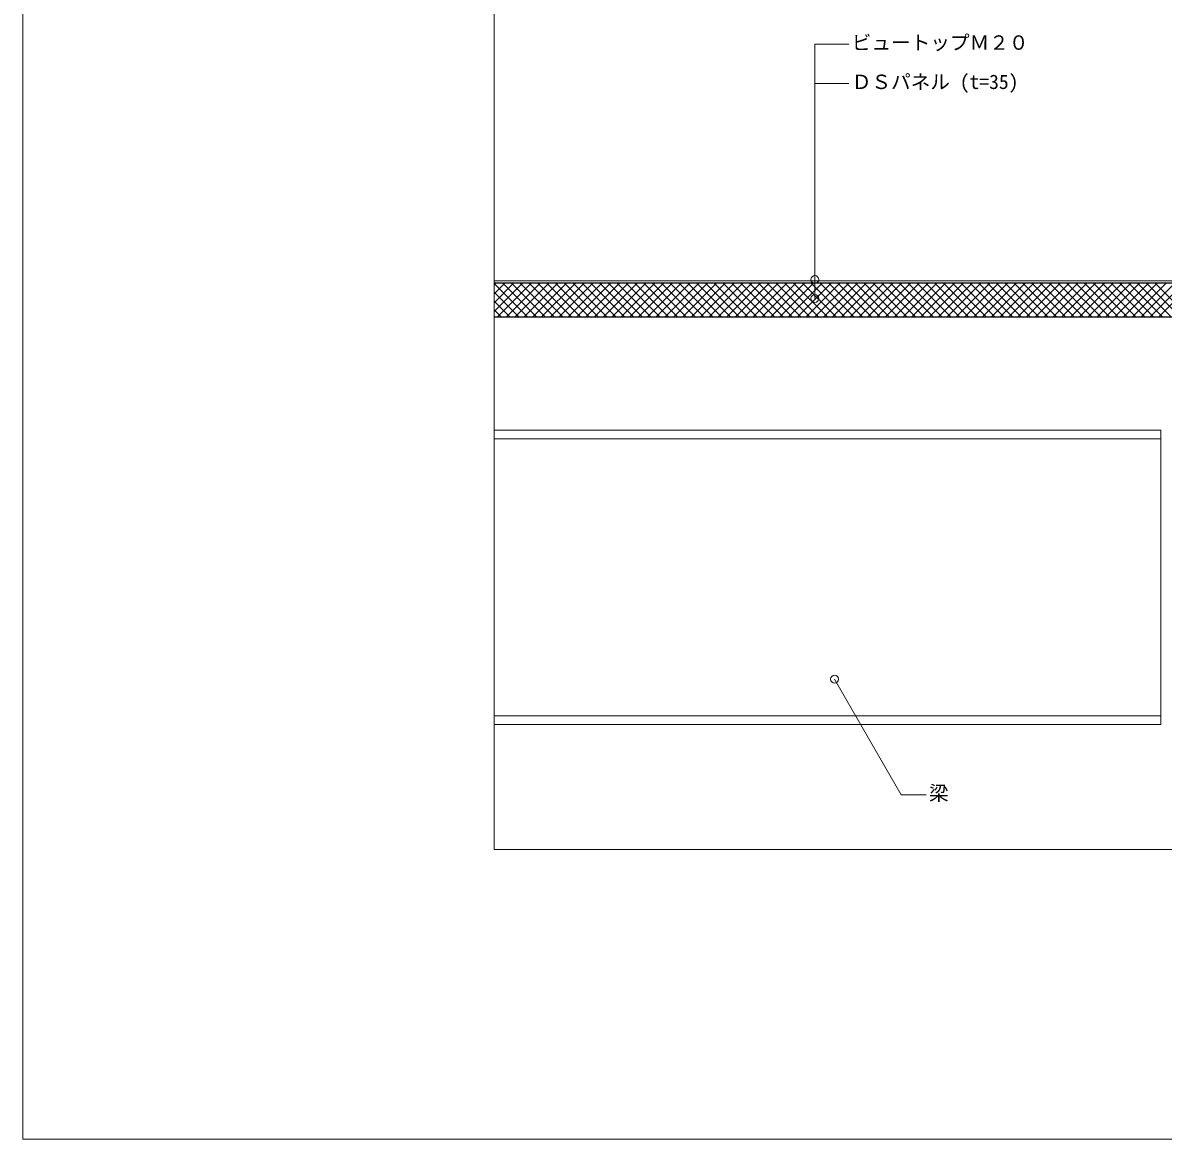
# Model space of a CAD drawing. Units: millimetres, scale not verified. Extents: x -1380 to 1380, y -955 to 955.
# Drawn here: x -1380 to -218, y -955 to 183 of the extents above; entities that cross this region are included whole.
import ezdxf
from ezdxf.enums import TextEntityAlignment as Align

# ---------------------------------------------------------------- set-up
doc = ezdxf.new("R2010")
doc.units = ezdxf.units.MM
doc.header["$LTSCALE"] = 3
for name, color, linetype, lineweight in [('0-0_0', 7, 'Continuous', 18), ('0-1_BOUSUI', 1, 'Continuous', 18), ('0-2_MOJI', 7, 'Continuous', 18), ('0-3_HATCH', 9, 'Continuous', 18), ('0-6_TEKKOTU', 7, 'Continuous', 18), ('0-7_dannnetu', 6, 'Continuous', 18), ('0-9_WAKU', 7, 'Continuous', 18)]:
    doc.layers.add(name, color=color, linetype=linetype, lineweight=lineweight)
doc.styles.add('ＭＳ ゴシック', font='')
doc.styles.get('ＭＳ ゴシック').set_extended_font_data('MS Gothic')

msp = doc.modelspace()

# ---------------------------------------------------------------- linework, layer by layer
at = {"layer": '0-0_0'}
msp.add_lwpolyline([(-899.885, -659.69), (900.119, -659.69), (900.119, 540.31), (-899.885, 540.31)], close=True, dxfattribs=at)
at = {"layer": '0-1_BOUSUI'}
for points in [[(289.286, -223.184), (289.286, -139.742), (287.387, -94.243), (287.387, -77.285), (236.324, -77.285), (224.76, -80.384), (-899.885, -80.384)], [(287.286, -233.184), (287.286, -139.784), (285.387, -94.285), (285.387, -79.285), (236.587, -79.285), (225.023, -82.384), (-899.885, -82.384)]]:
    msp.add_lwpolyline(points, dxfattribs=at)
at = {"layer": '0-2_MOJI'}
for p, q in [((-573.167, -98.298), (-573.167, 160.657)), ((-573.167, 160.657), (-538.591, 160.657)), ((-573.167, 120.657), (-538.591, 120.657))]:
    msp.add_line(p, q, dxfattribs=at)
msp.add_lwpolyline([(-459.892, -603.843), (-485.111, -603.843), (-553.098, -486.086)], dxfattribs=at)
for centre in [(-573.167, -79.011), (-573.167, -98.298), (-553.098, -486.086)]:
    msp.add_circle(centre, 4, dxfattribs=at)
at = {"layer": '0-3_HATCH'}
for p, q in [((-899.885, -84.659), (-897.959, -82.734)), ((-899.885, -93.64), (-888.978, -82.734)), ((-899.885, -102.62), (-879.998, -82.734)), ((-899.885, -111.6), (-871.018, -82.734)), ((-865.797, -117.034), (-899.885, -82.946)), ((-874.778, -117.034), (-899.885, -91.927)), ((-896.338, -117.034), (-862.038, -82.734)), ((-856.817, -117.034), (-891.117, -82.734)), ((-887.357, -117.034), (-853.057, -82.734)), ((-847.837, -117.034), (-882.137, -82.734)), ((-878.377, -117.034), (-844.077, -82.734)), ((-838.857, -117.034), (-873.157, -82.734)), ((-869.397, -117.034), (-835.097, -82.734)), ((-829.876, -117.034), (-864.176, -82.734)), ((-860.417, -117.034), (-826.117, -82.734)), ((-820.896, -117.034), (-855.196, -82.734)), ((-851.436, -117.034), (-817.136, -82.734)), ((-811.916, -117.034), (-846.216, -82.734)), ((-842.456, -117.034), (-808.156, -82.734)), ((-802.935, -117.034), (-837.235, -82.734)), ((-833.476, -117.034), (-799.176, -82.734)), ((-793.955, -117.034), (-828.255, -82.734)), ((-824.496, -117.034), (-790.196, -82.734)), ((-784.975, -117.034), (-819.275, -82.734)), ((-815.515, -117.034), (-781.215, -82.734)), ((-775.995, -117.034), (-810.295, -82.734)), ((-806.535, -117.034), (-772.235, -82.734)), ((-767.014, -117.034), (-801.314, -82.734)), ((-797.555, -117.034), (-763.255, -82.734)), ((-758.034, -117.034), (-792.334, -82.734)), ((-788.575, -117.034), (-754.275, -82.734)), ((-749.054, -117.034), (-783.354, -82.734)), ((-779.594, -117.034), (-745.294, -82.734)), ((-740.074, -117.034), (-774.374, -82.734)), ((-770.614, -117.034), (-736.314, -82.734)), ((-731.093, -117.034), (-765.393, -82.734)), ((-761.634, -117.034), (-727.334, -82.734)), ((-722.113, -117.034), (-756.413, -82.734)), ((-752.654, -117.034), (-718.354, -82.734)), ((-713.133, -117.034), (-747.433, -82.734)), ((-743.673, -117.034), (-709.373, -82.734)), ((-704.153, -117.034), (-738.453, -82.734)), ((-734.693, -117.034), (-700.393, -82.734)), ((-695.172, -117.034), (-729.472, -82.734)), ((-725.713, -117.034), (-691.413, -82.734)), ((-686.192, -117.034), (-720.492, -82.734)), ((-716.733, -117.034), (-682.433, -82.734)), ((-677.212, -117.034), (-711.512, -82.734)), ((-707.752, -117.034), (-673.452, -82.734)), ((-668.232, -117.034), (-702.532, -82.734)), ((-698.772, -117.034), (-664.472, -82.734)), ((-659.251, -117.034), (-693.551, -82.734)), ((-689.792, -117.034), (-655.492, -82.734)), ((-650.271, -117.034), (-684.571, -82.734)), ((-680.812, -117.034), (-646.512, -82.734)), ((-641.291, -117.034), (-675.591, -82.734)), ((-671.831, -117.034), (-637.531, -82.734)), ((-632.311, -117.034), (-666.611, -82.734)), ((-662.851, -117.034), (-628.551, -82.734)), ((-623.33, -117.034), (-657.63, -82.734)), ((-653.871, -117.034), (-619.571, -82.734)), ((-614.35, -117.034), (-648.65, -82.734)), ((-644.891, -117.034), (-610.591, -82.734)), ((-605.37, -117.034), (-639.67, -82.734)), ((-635.91, -117.034), (-601.61, -82.734)), ((-596.39, -117.034), (-630.69, -82.734)), ((-626.93, -117.034), (-592.63, -82.734)), ((-587.409, -117.034), (-621.709, -82.734)), ((-617.95, -117.034), (-583.65, -82.734)), ((-578.429, -117.034), (-612.729, -82.734)), ((-608.969, -117.034), (-574.669, -82.734)), ((-569.449, -117.034), (-603.749, -82.734)), ((-599.989, -117.034), (-565.689, -82.734)), ((-560.469, -117.034), (-594.769, -82.734)), ((-591.009, -117.034), (-556.709, -82.734)), ((-551.488, -117.034), (-585.788, -82.734)), ((-582.029, -117.034), (-547.729, -82.734)), ((-542.508, -117.034), (-576.808, -82.734)), ((-573.048, -117.034), (-538.748, -82.734)), ((-533.528, -117.034), (-567.828, -82.734)), ((-564.068, -117.034), (-529.768, -82.734)), ((-524.548, -117.034), (-558.848, -82.734)), ((-555.088, -117.034), (-520.788, -82.734)), ((-515.567, -117.034), (-549.867, -82.734)), ((-546.108, -117.034), (-511.808, -82.734)), ((-506.587, -117.034), (-540.887, -82.734)), ((-537.127, -117.034), (-502.827, -82.734)), ((-497.607, -117.034), (-531.907, -82.734)), ((-528.147, -117.034), (-493.847, -82.734)), ((-488.627, -117.034), (-522.927, -82.734)), ((-519.167, -117.034), (-484.867, -82.734)), ((-479.646, -117.034), (-513.946, -82.734)), ((-510.187, -117.034), (-475.887, -82.734)), ((-470.666, -117.034), (-504.966, -82.734)), ((-501.206, -117.034), (-466.906, -82.734)), ((-461.686, -117.034), (-495.986, -82.734)), ((-492.226, -117.034), (-457.926, -82.734)), ((-452.705, -117.034), (-487.005, -82.734)), ((-483.246, -117.034), (-448.946, -82.734)), ((-443.725, -117.034), (-478.025, -82.734)), ((-474.266, -117.034), (-439.966, -82.734)), ((-434.745, -117.034), (-469.045, -82.734)), ((-465.285, -117.034), (-430.985, -82.734)), ((-425.765, -117.034), (-460.065, -82.734)), ((-456.305, -117.034), (-422.005, -82.734)), ((-416.784, -117.034), (-451.084, -82.734)), ((-447.325, -117.034), (-413.025, -82.734)), ((-407.804, -117.034), (-442.104, -82.734)), ((-438.345, -117.034), (-404.045, -82.734)), ((-398.824, -117.034), (-433.124, -82.734)), ((-429.364, -117.034), (-395.064, -82.734)), ((-389.844, -117.034), (-424.144, -82.734)), ((-420.384, -117.034), (-386.084, -82.734)), ((-380.863, -117.034), (-415.163, -82.734)), ((-411.404, -117.034), (-377.104, -82.734)), ((-371.883, -117.034), (-406.183, -82.734)), ((-402.424, -117.034), (-368.124, -82.734)), ((-362.903, -117.034), (-397.203, -82.734)), ((-393.443, -117.034), (-359.143, -82.734)), ((-353.923, -117.034), (-388.223, -82.734)), ((-384.463, -117.034), (-350.163, -82.734)), ((-344.942, -117.034), (-379.242, -82.734)), ((-375.483, -117.034), (-341.183, -82.734)), ((-335.962, -117.034), (-370.262, -82.734)), ((-366.503, -117.034), (-332.203, -82.734)), ((-326.982, -117.034), (-361.282, -82.734)), ((-357.522, -117.034), (-323.222, -82.734)), ((-318.002, -117.034), (-352.302, -82.734)), ((-348.542, -117.034), (-314.242, -82.734)), ((-309.021, -117.034), (-343.321, -82.734)), ((-339.562, -117.034), (-305.262, -82.734)), ((-300.041, -117.034), (-334.341, -82.734)), ((-330.582, -117.034), (-296.282, -82.734)), ((-291.061, -117.034), (-325.361, -82.734)), ((-321.601, -117.034), (-287.301, -82.734)), ((-282.081, -117.034), (-316.381, -82.734)), ((-312.621, -117.034), (-278.321, -82.734)), ((-273.1, -117.034), (-307.4, -82.734)), ((-303.641, -117.034), (-269.341, -82.734)), ((-264.12, -117.034), (-298.42, -82.734)), ((-294.661, -117.034), (-260.361, -82.734)), ((-255.14, -117.034), (-289.44, -82.734)), ((-285.68, -117.034), (-251.38, -82.734)), ((-246.16, -117.034), (-280.46, -82.734)), ((-276.7, -117.034), (-242.4, -82.734)), ((-237.179, -117.034), (-271.479, -82.734)), ((-267.72, -117.034), (-233.42, -82.734)), ((-228.199, -117.034), (-262.499, -82.734)), ((-258.74, -117.034), (-224.44, -82.734)), ((-219.219, -117.034), (-253.519, -82.734)), ((-249.759, -117.034), (-215.459, -82.734)), ((-210.239, -117.034), (-244.539, -82.734)), ((-240.779, -117.034), (-206.479, -82.734)), ((-201.258, -117.034), (-235.558, -82.734)), ((-231.799, -117.034), (-197.499, -82.734)), ((-192.278, -117.034), (-226.578, -82.734)), ((-222.818, -117.034), (-188.518, -82.734)), ((-883.758, -117.034), (-899.885, -100.907)), ((-892.738, -117.034), (-899.885, -109.887))]:
    msp.add_line(p, q, dxfattribs=at)
at = {"layer": '0-6_TEKKOTU'}
for p, q in [((-220.813, -232.384), (-899.885, -232.384)), ((-220.813, -241.384), (-899.885, -241.384)), ((-220.813, -232.384), (-220.813, -532.384)), ((-220.813, -523.384), (-899.885, -523.384)), ((-220.813, -532.384), (-899.885, -532.384))]:
    msp.add_line(p, q, dxfattribs=at)
at = {"layer": '0-7_dannnetu'}
for p, q in [((-899.885, -82.384), (284.187, -82.384)), ((-899.885, -82.734), (284.187, -82.734)), ((-899.885, -117.034), (284.187, -117.034)), ((-899.885, -117.384), (284.187, -117.384))]:
    msp.add_line(p, q, dxfattribs=at)
at = {"layer": '0-9_WAKU'}
msp.add_lwpolyline([(-1379.883, -954.69), (1380.117, -954.69), (1380.117, 955.31), (-1379.883, 955.31)], close=True, dxfattribs=at)

# ---------------------------------------------------------------- texts
at = {"layer": '0-2_MOJI', "style": 'ＭＳ ゴシック'}
for s, p in [('ビュートップＭ２０', (-535.591, 150.657)), ('ＤＳパネル (t=35)', (-535.591, 110.657)), ('梁', (-456.892, -613.843))]:
    msp.add_text(s, height=14.66, dxfattribs=at).set_placement(p, align=Align.BOTTOM_LEFT)

doc.saveas('drawing.dxf')
